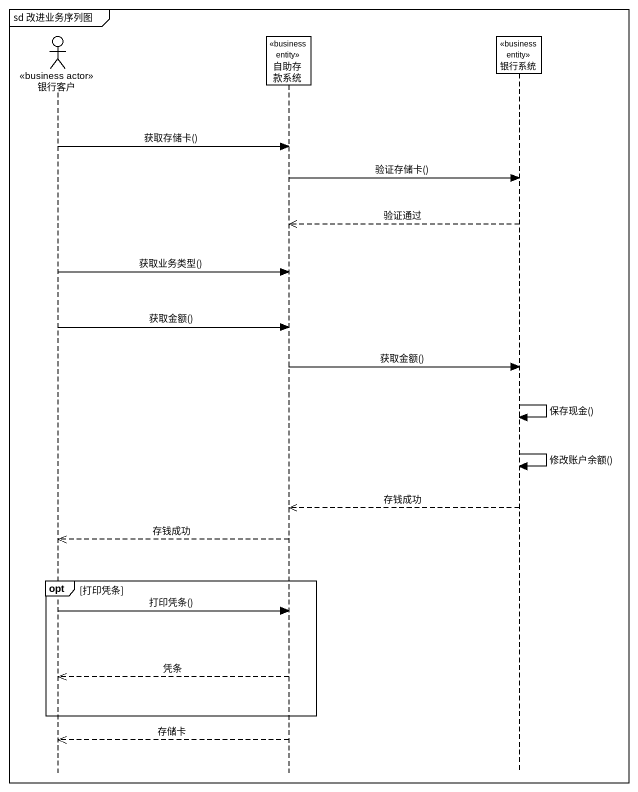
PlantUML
@startuml
mainframe sd 改进业务序列图
hide footbox
actor 银行客户 <<business actor>>
participant 自助存款系统 <<business entity>>
participant 银行系统 <<business entity>>

银行客户 -> 自助存款系统 : 获取存储卡()
自助存款系统 -> 银行系统 : 验证存储卡()
银行系统 -->> 自助存款系统 : 验证通过
银行客户 -> 自助存款系统 : 获取业务类型()
银行客户 -> 自助存款系统 : 获取金额()
自助存款系统 -> 银行系统 : 获取金额()
银行系统 -> 银行系统 : 保存现金()
银行系统 -> 银行系统 : 修改账户余额()
银行系统 -->> 自助存款系统 : 存钱成功
自助存款系统 -->> 银行客户 : 存钱成功
opt 打印凭条
  银行客户 -> 自助存款系统 : 打印凭条()
  自助存款系统 -->> 银行客户 : 凭条
end
自助存款系统 -->> 银行客户 : 存储卡
@enduml
